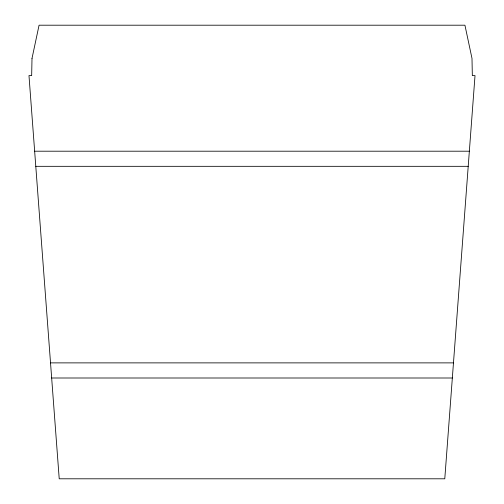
<?xml version="1.0" encoding="UTF-8"?>
<svg xmlns="http://www.w3.org/2000/svg" width="504" height="504" viewBox="0 0 504 504"><rect width="100%" height="100%" fill="white"/><g stroke="black" fill="none" stroke-linecap="round" stroke-linejoin="round"><path stroke-width="0.76" d="M34.65 151.2L469.35 151.2M35.784 166.32L468.216 166.32M50.526 362.88L453.474 362.88M51.66 378L452.34 378M32.004 58.426L31.67 75.6L28.98 75.6L59.22 478.8L444.78 478.8L475.02 75.6L472.33 75.6L471.996 58.426L464.934 25.2L39.066 25.2L32.004 58.426"/></g></svg>
